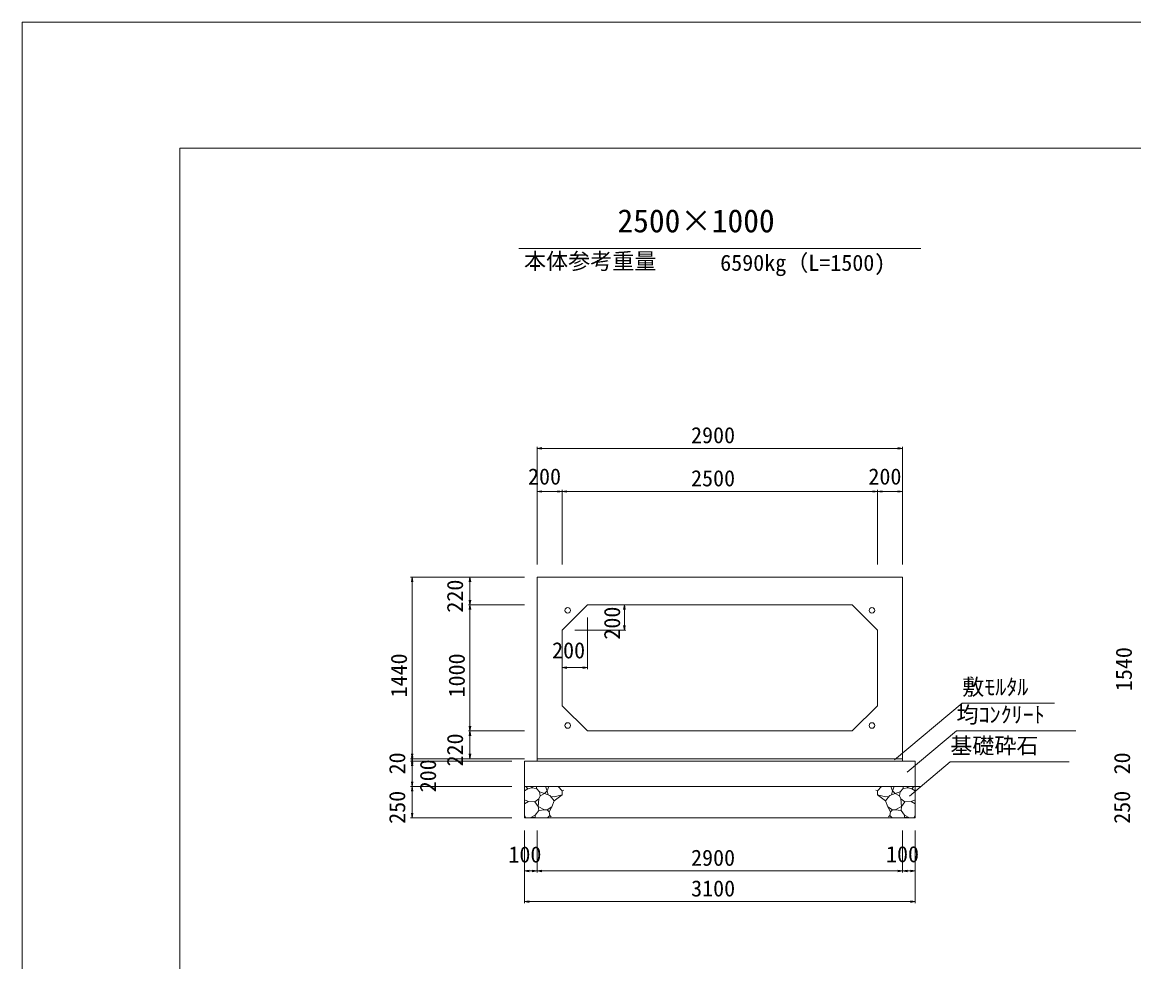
# Model space of a CAD drawing. Units: millimetres on the paper. Extents: x 0 to 841, y 0 to 594.
# Drawn here: x 0 to 176.3, y 445 to 594 of the extents above; entities that cross this region are included whole.
import ezdxf
from ezdxf.enums import TextEntityAlignment as Align

# ---------------------------------------------------------------- set-up
doc = ezdxf.new("R2010")
doc.units = ezdxf.units.MM
for name, color, linetype, lineweight in [('D-STR-DIM（寸法）', 7, 'Continuous', 18), ('D-STR-HTXT（旗揚げ）', 4, 'Continuous', 18), ('D-STR-STRn（構造物）', 5, 'Continuous', 18), ('D-STR（構造物外形線）', 1, 'Continuous', 18), ('D-TTL(外枠）', 2, 'Continuous', 18), ('DEFPOINTS_2', 8, 'Continuous', 18)]:
    doc.layers.add(name, color=color, linetype=linetype, lineweight=lineweight)
doc.layers.add('D-STR-TXT（文字）', color=7, linetype='Continuous')
doc.layers.add('D-TTL-FRAME（タイトル枠）', color=7, linetype='Continuous')
doc.styles.add('ＭＳ ゴシック', font='')
doc.styles.get('ＭＳ ゴシック').set_extended_font_data('MS Gothic')

msp = doc.modelspace()

# ---------------------------------------------------------------- linework, layer by layer
at = {"layer": 'D-STR-DIM（寸法）'}
for p, q in [((81.673, 507.969), (81.673, 526.644)), ((81.673, 526.394), (82.423, 526.519)), ((81.673, 526.394), (81.773, 526.394)), ((82.423, 526.269), (81.673, 526.394)), ((139.573, 526.394), (81.773, 526.394)), ((138.923, 526.519), (139.673, 526.394)), ((139.673, 526.394), (138.923, 526.269)), ((139.673, 526.394), (139.573, 526.394)), ((139.673, 507.969), (139.673, 526.644)), ((81.673, 507.969), (81.673, 519.81)), ((81.673, 519.56), (82.423, 519.685)), ((81.673, 519.56), (81.773, 519.56)), ((82.423, 519.435), (81.673, 519.56)), ((81.773, 519.56), (85.573, 519.56)), ((84.923, 519.685), (85.673, 519.56)), ((85.673, 519.56), (84.923, 519.435)), ((85.673, 519.56), (85.573, 519.56)), ((85.673, 507.969), (85.673, 519.81)), ((85.673, 507.969), (85.673, 519.81)), ((85.673, 519.56), (86.423, 519.685)), ((85.673, 519.56), (85.773, 519.56)), ((86.423, 519.435), (85.673, 519.56)), ((85.773, 519.56), (135.573, 519.56)), ((134.923, 519.685), (135.673, 519.56)), ((135.673, 519.56), (134.923, 519.435)), ((135.673, 519.56), (135.573, 519.56)), ((135.673, 507.969), (135.673, 519.81)), ((135.673, 507.969), (135.673, 519.81)), ((135.673, 519.56), (136.423, 519.685)), ((135.673, 519.56), (135.773, 519.56)), ((136.423, 519.435), (135.673, 519.56)), ((139.573, 519.56), (135.773, 519.56)), ((138.923, 519.685), (139.673, 519.56)), ((139.673, 519.56), (138.923, 519.435)), ((139.673, 519.56), (139.573, 519.56)), ((139.673, 507.969), (139.673, 519.81)), ((79.673, 505.969), (61.606, 505.969)), ((61.731, 505.219), (61.856, 505.969)), ((61.856, 505.969), (61.856, 505.869)), ((61.856, 505.969), (61.981, 505.219)), ((61.856, 505.869), (61.856, 477.269)), ((79.673, 505.969), (70.779, 505.969)), ((70.904, 505.219), (71.029, 505.969)), ((71.029, 505.969), (71.029, 505.869)), ((71.029, 505.969), (71.154, 505.219)), ((71.029, 505.869), (71.029, 501.669)), ((79.673, 501.569), (70.779, 501.569)), ((79.673, 501.569), (70.779, 501.569)), ((71.029, 501.569), (70.904, 502.319)), ((70.904, 500.819), (71.029, 501.569)), ((71.154, 502.319), (71.029, 501.569)), ((71.029, 501.569), (71.029, 501.669)), ((71.029, 501.569), (71.029, 501.469)), ((71.029, 501.569), (71.154, 500.819)), ((71.029, 481.669), (71.029, 501.469)), ((91.673, 501.569), (95.778, 501.569)), ((95.403, 500.819), (95.528, 501.569)), ((95.528, 501.569), (95.528, 501.469)), ((95.528, 501.569), (95.653, 500.819)), ((95.528, 497.669), (95.528, 501.469)), ((89.673, 499.569), (89.673, 491.371)), ((87.673, 497.569), (95.778, 497.569)), ((95.528, 497.569), (95.403, 498.319)), ((95.653, 498.319), (95.528, 497.569)), ((95.528, 497.569), (95.528, 497.669)), ((85.673, 495.569), (85.673, 491.371)), ((85.673, 491.621), (86.423, 491.746)), ((85.673, 491.621), (85.773, 491.621)), ((86.423, 491.496), (85.673, 491.621)), ((89.573, 491.621), (85.773, 491.621)), ((88.923, 491.746), (89.673, 491.621)), ((89.673, 491.621), (88.923, 491.496)), ((89.673, 491.621), (89.573, 491.621)), ((79.673, 481.569), (70.779, 481.569)), ((79.673, 481.569), (70.779, 481.569)), ((71.029, 481.569), (70.904, 482.319)), ((70.904, 480.819), (71.029, 481.569)), ((71.154, 482.319), (71.029, 481.569)), ((71.029, 481.569), (71.029, 481.669)), ((71.029, 481.569), (71.029, 481.469)), ((71.029, 481.569), (71.154, 480.819)), ((71.029, 477.269), (71.029, 481.469)), ((61.856, 477.169), (61.731, 477.919)), ((61.981, 477.919), (61.856, 477.169)), ((71.029, 477.169), (70.904, 477.919)), ((71.154, 477.919), (71.029, 477.169)), ((79.673, 477.169), (61.606, 477.169)), ((79.673, 477.169), (61.606, 477.169)), ((77.673, 476.769), (61.606, 476.769)), ((77.673, 476.769), (61.606, 476.769)), ((61.856, 476.769), (61.731, 477.519)), ((61.731, 476.419), (61.856, 477.169)), ((61.731, 476.019), (61.856, 476.769)), ((61.981, 477.519), (61.856, 476.769)), ((61.856, 477.169), (61.856, 477.269)), ((61.856, 477.169), (61.856, 477.069)), ((61.856, 477.169), (61.981, 476.419)), ((61.856, 477.069), (61.856, 476.869)), ((61.856, 476.769), (61.856, 476.869)), ((61.856, 476.769), (61.856, 476.669)), ((61.856, 476.769), (61.981, 476.019)), ((61.856, 476.669), (61.856, 472.869)), ((79.673, 477.169), (70.779, 477.169)), ((71.029, 477.169), (71.029, 477.269)), ((77.673, 472.769), (61.606, 472.769)), ((77.673, 472.769), (61.606, 472.769)), ((61.856, 472.769), (61.731, 473.519)), ((61.731, 472.019), (61.856, 472.769)), ((61.981, 473.519), (61.856, 472.769)), ((61.856, 472.769), (61.856, 472.869)), ((61.856, 472.769), (61.856, 472.669)), ((61.856, 472.769), (61.981, 472.019)), ((61.856, 472.669), (61.856, 467.869)), ((77.673, 467.769), (61.606, 467.769)), ((61.856, 467.769), (61.731, 468.519)), ((61.981, 468.519), (61.856, 467.769)), ((61.856, 467.769), (61.856, 467.869)), ((79.673, 465.769), (79.673, 454.242)), ((79.673, 465.769), (79.673, 459.106)), ((81.673, 465.769), (81.673, 459.106)), ((81.673, 465.769), (81.673, 459.106)), ((139.673, 465.769), (139.673, 459.106)), ((139.673, 465.769), (139.673, 459.106)), ((141.673, 465.769), (141.673, 459.106)), ((141.673, 465.769), (141.673, 454.242)), ((79.673, 459.356), (80.423, 459.481)), ((79.673, 459.356), (79.773, 459.356)), ((80.423, 459.231), (79.673, 459.356)), ((79.773, 459.356), (81.573, 459.356)), ((80.923, 459.481), (81.673, 459.356)), ((81.673, 459.356), (80.923, 459.231)), ((81.673, 459.356), (81.573, 459.356)), ((81.673, 459.356), (82.423, 459.481)), ((81.673, 459.356), (81.773, 459.356)), ((82.423, 459.231), (81.673, 459.356)), ((81.773, 459.356), (139.573, 459.356)), ((138.923, 459.481), (139.673, 459.356)), ((139.673, 459.356), (138.923, 459.231)), ((139.673, 459.356), (139.573, 459.356)), ((139.673, 459.356), (140.423, 459.481)), ((139.673, 459.356), (139.773, 459.356)), ((140.423, 459.231), (139.673, 459.356)), ((139.773, 459.356), (141.573, 459.356)), ((140.923, 459.481), (141.673, 459.356)), ((141.673, 459.356), (140.923, 459.231)), ((141.673, 459.356), (141.573, 459.356)), ((79.673, 454.492), (80.423, 454.617)), ((79.673, 454.492), (79.773, 454.492)), ((80.423, 454.367), (79.673, 454.492)), ((79.773, 454.492), (141.573, 454.492)), ((140.923, 454.617), (141.673, 454.492)), ((141.673, 454.492), (140.923, 454.367)), ((141.673, 454.492), (141.573, 454.492))]:
    msp.add_line(p, q, dxfattribs=at)
at = {"layer": 'D-STR-HTXT（旗揚げ）'}
for p, q in [((78.781, 558.12), (142.565, 558.12)), ((138.39, 476.98), (149.123, 485.998)), ((163.785, 485.998), (149.123, 485.998)), ((140.412, 475.046), (148.211, 481.599)), ((167.136, 481.599), (148.211, 481.599)), ((140.762, 471.251), (147.236, 476.69)), ((166.099, 476.69), (147.236, 476.69))]:
    msp.add_line(p, q, dxfattribs=at)
at = {"layer": 'D-STR-STRn（構造物）'}
for p, q in [((79.673, 476.769), (141.673, 476.769)), ((79.673, 476.769), (79.673, 467.769)), ((81.673, 477.169), (81.673, 476.769)), ((139.673, 477.169), (139.673, 476.769)), ((141.673, 476.769), (141.673, 467.769)), ((79.673, 472.769), (142.569, 472.769)), ((80.205, 472.374), (79.874, 472.769)), ((80.79, 472.562), (80.982, 472.769)), ((81.599, 472.432), (81.58, 472.769)), ((83.034, 472.769), (83.261, 472.051)), ((83.261, 472.051), (83.541, 472.769)), ((85.036, 472.769), (85.682, 472.049)), ((136.311, 472.769), (135.664, 472.049)), ((138.085, 472.051), (137.805, 472.769)), ((138.312, 472.769), (138.085, 472.051)), ((139.748, 472.432), (139.766, 472.769)), ((140.556, 472.562), (140.365, 472.769)), ((141.141, 472.374), (141.473, 472.769)), ((80.205, 472.374), (79.673, 472.061)), ((80.79, 472.562), (80.205, 472.374)), ((81.599, 472.432), (80.79, 472.562)), ((82.086, 471.901), (81.599, 472.432)), ((81.939, 470.809), (82.175, 471.281)), ((82.175, 471.281), (82.086, 471.901)), ((82.859, 471.635), (82.086, 471.901)), ((82.175, 471.281), (82.859, 471.635)), ((83.261, 472.051), (82.859, 471.635)), ((82.859, 471.635), (83.686, 471.329)), ((83.261, 472.051), (83.418, 471.428)), ((83.686, 471.329), (83.992, 471.038)), ((83.839, 471.184), (84.4, 471.129)), ((83.992, 471.038), (84.406, 470.487)), ((84.4, 471.129), (85.682, 471.458)), ((84.406, 470.487), (85.682, 471.458)), ((85.682, 472.049), (85.901, 472.158)), ((85.682, 472.049), (85.682, 471.458)), ((85.682, 471.458), (85.707, 471.452)), ((135.664, 472.049), (135.446, 472.158)), ((135.664, 471.458), (135.639, 471.452)), ((135.664, 472.049), (135.664, 471.458)), ((136.946, 471.129), (135.664, 471.458)), ((136.941, 470.487), (135.664, 471.458)), ((137.354, 471.038), (136.941, 470.487)), ((137.507, 471.184), (136.946, 471.129)), ((137.66, 471.329), (137.354, 471.038)), ((138.487, 471.635), (137.66, 471.329)), ((138.085, 472.051), (137.929, 471.428)), ((138.085, 472.051), (138.487, 471.635)), ((138.487, 471.635), (139.26, 471.901)), ((139.172, 471.281), (138.487, 471.635)), ((139.172, 471.281), (139.26, 471.901)), ((139.407, 470.809), (139.172, 471.281)), ((139.26, 471.901), (139.748, 472.432)), ((139.748, 472.432), (140.556, 472.562)), ((140.556, 472.562), (141.141, 472.374)), ((141.141, 472.374), (141.673, 472.061)), ((80.321, 470.36), (79.673, 470.633)), ((79.673, 469.991), (80.321, 470.36)), ((80.321, 470.36), (81.34, 470.343)), ((81.34, 470.343), (81.939, 470.809)), ((81.869, 469.609), (81.34, 470.343)), ((81.869, 469.609), (81.939, 470.809)), ((81.932, 468.932), (81.869, 469.609)), ((81.869, 469.609), (82.862, 469.071)), ((82.862, 469.071), (81.932, 468.932)), ((83.281, 469.04), (82.862, 469.071)), ((84.042, 469.516), (83.281, 469.04)), ((83.598, 468.715), (84.042, 469.516)), ((84.406, 470.487), (84.042, 469.516)), ((136.941, 470.487), (137.304, 469.516)), ((137.749, 468.715), (137.304, 469.516)), ((137.304, 469.516), (138.065, 469.04)), ((138.065, 469.04), (138.485, 469.071)), ((139.478, 469.609), (138.485, 469.071)), ((138.485, 469.071), (139.414, 468.932)), ((139.478, 469.609), (139.407, 470.809)), ((140.007, 470.343), (139.407, 470.809)), ((139.414, 468.932), (139.478, 469.609)), ((139.478, 469.609), (140.007, 470.343)), ((141.025, 470.36), (140.007, 470.343)), ((141.025, 470.36), (141.673, 470.633)), ((141.673, 469.991), (141.025, 470.36)), ((79.887, 467.769), (79.673, 468.214)), ((79.673, 467.769), (141.673, 467.769)), ((80.7, 467.861), (80.321, 467.769)), ((80.7, 467.861), (81.382, 468.235)), ((81.328, 467.884), (80.7, 467.861)), ((81.591, 467.769), (81.328, 467.884)), ((81.382, 468.235), (81.932, 468.932)), ((81.382, 468.235), (81.395, 467.887)), ((83.281, 469.04), (83.598, 468.715)), ((83.34, 467.769), (83.716, 468.146)), ((83.716, 468.146), (83.598, 468.715)), ((83.716, 468.146), (83.911, 467.964)), ((137.63, 468.146), (137.435, 467.964)), ((137.63, 468.146), (137.749, 468.715)), ((138.007, 467.769), (137.63, 468.146)), ((138.065, 469.04), (137.749, 468.715)), ((139.964, 468.235), (139.414, 468.932)), ((139.756, 467.769), (140.018, 467.884)), ((139.964, 468.235), (139.951, 467.887)), ((140.647, 467.861), (139.964, 468.235)), ((140.018, 467.884), (140.647, 467.861)), ((140.647, 467.861), (141.026, 467.769)), ((141.46, 467.769), (141.673, 468.214))]:
    msp.add_line(p, q, dxfattribs=at)
at = {"layer": 'D-STR（構造物外形線）'}
for p, q in [((81.673, 505.969), (139.673, 505.969)), ((81.673, 477.169), (81.673, 505.969)), ((139.673, 505.969), (139.673, 477.169)), ((85.673, 497.569), (89.673, 501.569)), ((89.673, 501.569), (131.673, 501.569)), ((131.673, 501.569), (135.673, 497.569)), ((85.673, 485.569), (85.673, 497.569)), ((135.673, 497.569), (135.673, 485.569)), ((89.673, 481.569), (85.673, 485.569)), ((135.673, 485.569), (131.673, 481.569)), ((131.673, 481.569), (89.673, 481.569)), ((139.673, 477.169), (81.673, 477.169))]:
    msp.add_line(p, q, dxfattribs=at)
for centre in [(86.542, 500.701), (134.805, 500.701), (86.542, 482.438), (134.805, 482.438)]:
    msp.add_circle(centre, 0.44, dxfattribs=at)
at = {"layer": 'D-TTL(外枠）'}
for p, q in [((25, 574), (820, 574)), ((25, 20), (25, 574))]:
    msp.add_line(p, q, dxfattribs=at)
at = {"layer": 'DEFPOINTS_2'}
for p, q in [((0, 0), (0, 594)), ((0, 594), (841, 594))]:
    msp.add_line(p, q, dxfattribs=at)

# ---------------------------------------------------------------- texts
at = {"layer": 'D-STR-TXT（文字）', "style": 'ＭＳ ゴシック'}
for s, height, p in [('2500×1000', 3.666, (94.43, 559.569)), ('本体参考重量', 2.566, (79.612, 554.053)), ('6590kg（L=1500)', 2.566, (110.732, 553.789)), ('敷ﾓﾙﾀﾙ', 2.566, (149.123, 486.498)), ('均ｺﾝｸﾘｰﾄ', 2.566, (148.211, 482.099)), ('基礎砕石', 2.566, (147.236, 477.19))]:
    msp.add_text(s, height=height, dxfattribs=at).set_placement(p, align=Align.BOTTOM_LEFT)
at = {"layer": 'D-TTL-FRAME（タイトル枠）', "style": 'ＭＳ ゴシック'}
for s, p in [('2900', (106.107, 526.444)), ('200', (80.244, 519.885)), ('2500', (106.107, 519.61)), ('200', (134.244, 519.885)), ('200', (84.059, 492.315)), ('100', (77.129, 459.931)), ('2900', (106.107, 459.406)), ('100', (137.039, 459.973)), ('3100', (106.116, 454.542))]:
    msp.add_text(s, height=2.566, dxfattribs=at).set_placement(p, align=Align.BOTTOM_LEFT)
for s, p in [('220', (70.704, 500.34)), ('200', (95.62, 496.059)), ('1540', (176.806, 487.888)), ('1440', (61.806, 486.888)), ('1000', (70.979, 486.888)), ('220', (70.704, 475.94)), ('20', (61.531, 474.677)), ('20', (176.531, 474.677)), ('200', (66.418, 471.84)), ('250', (61.531, 466.84)), ('250', (176.531, 466.84))]:
    msp.add_text(s, height=2.566, rotation=90, dxfattribs=at).set_placement(p, align=Align.BOTTOM_LEFT)

doc.saveas('drawing.dxf')
